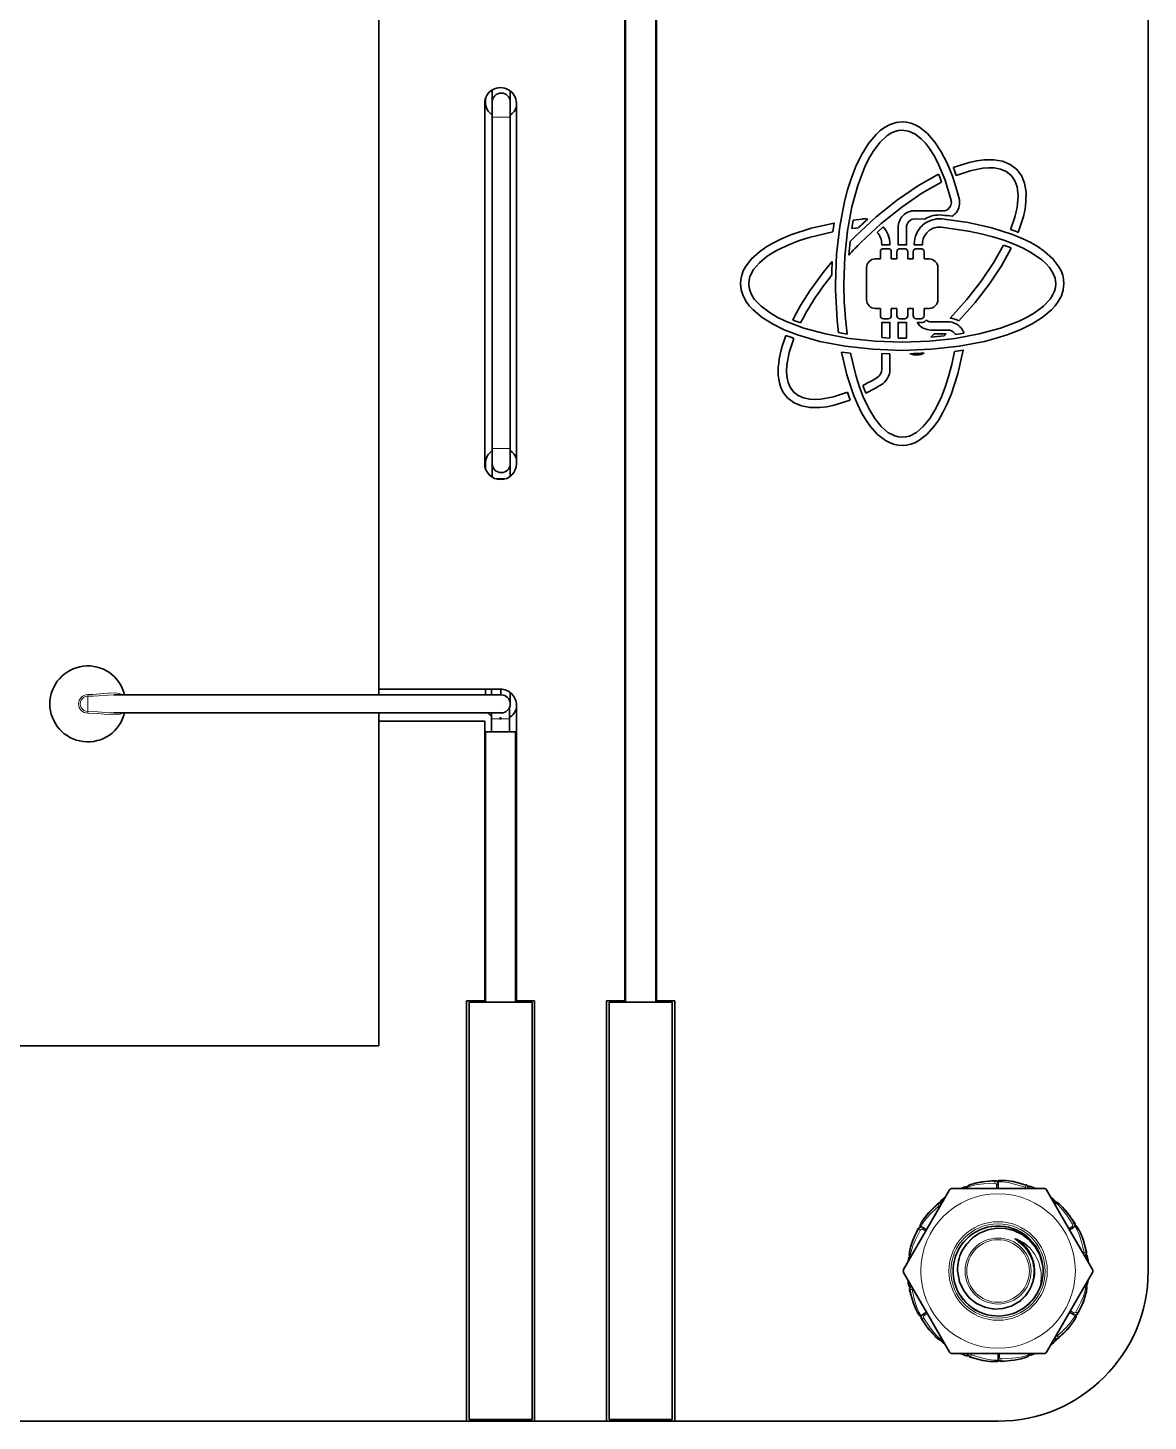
# Model space of a CAD drawing. Extents: x 291 to 834, y 188 to 661.
# Drawn here: x 545.34 to 582.67, y 289.08 to 335.48 of the extents above; entities that cross this region are included whole.
import ezdxf

# ---------------------------------------------------------------- set-up
doc = ezdxf.new("R2010")
doc.units = 0

msp = doc.modelspace()

# ---------------------------------------------------------------- linework, layer by layer
at = {"color": 7, "lineweight": 35}
for p, q in [((582.67, 359.839), (582.67, 294.079)), ((582.67, 359.839), (582.67, 294.079)), ((557.038, 313.451), (557.038, 352.342)), ((565.232, 303.08), (565.232, 344.964)), ((566.29, 344.964), (566.29, 303.08)), ((565.261, 303.03), (565.261, 344.03)), ((566.261, 303.03), (566.261, 344.03)), ((528.861, 301.577), (557.038, 301.577)), ((559.958, 289.079), (521.29, 289.079)), ((577.67, 289.079), (521.29, 289.079))]:
    msp.add_line(p, q, dxfattribs=at)
at = {"color": 7, "lineweight": 35, "ltscale": 0.010143}
msp.add_line((560.815, 333.413), (560.815, 333.007), dxfattribs=at)
at = {"color": 7, "lineweight": 35, "ltscale": 0.009332}
msp.add_line((561.415, 333.38), (561.415, 333.007), dxfattribs=at)
at = {"color": 7, "lineweight": 35, "ltscale": 0.299998}
for p, q in [((560.563, 320.962), (560.563, 332.962)), ((561.621, 332.962), (561.621, 320.962))]:
    msp.add_line(p, q, dxfattribs=at)
at = {"color": 7, "lineweight": 35, "ltscale": 0.002743}
msp.add_line((560.586, 333.007), (560.586, 333.117), dxfattribs=at)
at = {"color": 7, "lineweight": 35, "ltscale": 0.0125}
for p, q in [((560.815, 333.007), (560.815, 332.507)), ((561.415, 333.007), (561.415, 332.507)), ((560.815, 320.966), (560.815, 321.466)), ((561.415, 320.966), (561.415, 321.466)), ((560.615, 313.266), (561.115, 313.266)), ((560.615, 312.666), (561.115, 312.666))]:
    msp.add_line(p, q, dxfattribs=at)
at = {"color": 7, "lineweight": 35, "ltscale": 0.276017}
for p, q in [((560.815, 332.507), (560.815, 321.466)), ((561.415, 332.507), (561.415, 321.466))]:
    msp.add_line(p, q, dxfattribs=at)
at = {"color": 7, "lineweight": 13, "ltscale": 0.014999}
for p, q in [((561.415, 332.507), (560.815, 332.507)), ((561.415, 321.466), (560.815, 321.466))]:
    msp.add_line(p, q, dxfattribs=at)
at = {"color": 7, "lineweight": 35, "ltscale": 0.007195}
msp.add_line((572.846, 329.079), (572.799, 328.795), dxfattribs=at)
at = {"color": 7, "lineweight": 35, "ltscale": 0.007513}
msp.add_line((573.144, 329.113), (572.846, 329.079), dxfattribs=at)
at = {"color": 7, "lineweight": 35, "ltscale": 0.00815}
msp.add_line((574.898, 329.114), (575.224, 329.112), dxfattribs=at)
at = {"color": 7, "lineweight": 35, "ltscale": 0.023201}
msp.add_line((575.828, 329.383), (574.9, 329.389), dxfattribs=at)
at = {"color": 7, "lineweight": 35, "ltscale": 0.005917}
msp.add_line((572.906, 328.53), (572.74, 328.361), dxfattribs=at)
at = {"color": 7, "lineweight": 35, "ltscale": 0.005533}
msp.add_line((572.799, 328.795), (573.018, 328.821), dxfattribs=at)
at = {"color": 7, "lineweight": 35, "ltscale": 0.006875}
msp.add_line((573.843, 328.85), (573.637, 328.667), dxfattribs=at)
at = {"color": 7, "lineweight": 35, "ltscale": 0.014614}
for p, q in [((574.339, 328.832), (574.339, 328.247)), ((574.614, 328.247), (574.614, 328.832))]:
    msp.add_line(p, q, dxfattribs=at)
at = {"color": 7, "lineweight": 35, "ltscale": 0.000783539}
for p, q in [((573.793, 328.278), (573.793, 328.247)), ((574.068, 328.247), (574.068, 328.278))]:
    msp.add_line(p, q, dxfattribs=at)
at = {"color": 7, "lineweight": 35, "ltscale": 0.004092}
for p, q in [((573.849, 328.255), (574.013, 328.255)), ((574.395, 328.255), (574.558, 328.255)), ((574.94, 328.255), (575.104, 328.255)), ((574.013, 325.664), (573.849, 325.664)), ((574.558, 325.664), (574.395, 325.664))]:
    msp.add_line(p, q, dxfattribs=at)
at = {"color": 7, "lineweight": 35, "ltscale": 0.002046}
for p, q in [((573.931, 328.125), (573.849, 328.125)), ((574.013, 328.125), (573.931, 328.125)), ((573.849, 325.794), (573.931, 325.794)), ((573.931, 325.794), (574.013, 325.794))]:
    msp.add_line(p, q, dxfattribs=at)
at = {"color": 7, "lineweight": 35, "ltscale": 0.002045}
for p, q in [((574.476, 328.125), (574.395, 328.125)), ((575.104, 328.125), (575.022, 328.125)), ((574.395, 325.794), (574.476, 325.794)), ((575.022, 325.794), (575.104, 325.794))]:
    msp.add_line(p, q, dxfattribs=at)
at = {"color": 7, "lineweight": 35, "ltscale": 0.002048}
for p, q in [((574.558, 328.125), (574.476, 328.125)), ((575.022, 328.125), (574.94, 328.125)), ((574.476, 325.794), (574.558, 325.794)), ((574.94, 325.794), (575.022, 325.794))]:
    msp.add_line(p, q, dxfattribs=at)
at = {"color": 7, "lineweight": 35, "ltscale": 0.00087204}
msp.add_line((574.876, 328.279), (574.876, 328.244), dxfattribs=at)
at = {"color": 7, "lineweight": 35, "ltscale": 0.000740051}
msp.add_line((575.151, 328.25), (575.151, 328.279), dxfattribs=at)
at = {"color": 7, "lineweight": 35, "ltscale": 0.00425}
for p, q in [((573.749, 327.785), (573.579, 327.785)), ((573.579, 326.134), (573.749, 326.134))]:
    msp.add_line(p, q, dxfattribs=at)
at = {"color": 7, "lineweight": 35, "ltscale": 0.004038}
for p, q in [((573.749, 328.025), (573.749, 327.863)), ((574.113, 327.863), (574.113, 328.025)), ((574.294, 328.025), (574.294, 327.863)), ((574.658, 327.863), (574.658, 328.025)), ((574.84, 328.025), (574.84, 327.863)), ((575.204, 327.863), (575.204, 328.025))]:
    msp.add_line(p, q, dxfattribs=at)
at = {"color": 7, "lineweight": 35, "ltscale": 0.001953}
for p, q in [((573.749, 327.863), (573.749, 327.785)), ((574.113, 327.785), (574.113, 327.863)), ((574.294, 327.863), (574.294, 327.785)), ((574.658, 327.785), (574.658, 327.863)), ((574.84, 327.863), (574.84, 327.785)), ((575.204, 327.785), (575.204, 327.863))]:
    msp.add_line(p, q, dxfattribs=at)
at = {"color": 7, "lineweight": 35, "ltscale": 0.004546}
for p, q in [((574.294, 327.785), (574.113, 327.785)), ((574.84, 327.785), (574.658, 327.785)), ((574.113, 326.134), (574.294, 326.134)), ((574.658, 326.134), (574.84, 326.134))]:
    msp.add_line(p, q, dxfattribs=at)
at = {"color": 7, "lineweight": 35, "ltscale": 0.004248}
for p, q in [((575.374, 327.785), (575.204, 327.785)), ((575.204, 326.134), (575.374, 326.134))]:
    msp.add_line(p, q, dxfattribs=at)
at = {"color": 7, "lineweight": 35, "ltscale": 0.026812}
for p, q in [((573.29, 327.496), (573.29, 326.423)), ((575.663, 326.423), (575.663, 327.496))]:
    msp.add_line(p, q, dxfattribs=at)
at = {"color": 7, "lineweight": 35, "ltscale": 0.001955}
for p, q in [((573.749, 326.134), (573.749, 326.056)), ((574.113, 326.056), (574.113, 326.134)), ((574.294, 326.134), (574.294, 326.056)), ((574.658, 326.056), (574.658, 326.134)), ((574.84, 326.134), (574.84, 326.056)), ((575.204, 326.056), (575.204, 326.134))]:
    msp.add_line(p, q, dxfattribs=at)
at = {"color": 7, "lineweight": 35, "ltscale": 0.004041}
for p, q in [((573.749, 326.056), (573.749, 325.894)), ((574.113, 325.894), (574.113, 326.056)), ((574.294, 326.056), (574.294, 325.894)), ((574.658, 325.894), (574.658, 326.056)), ((574.84, 326.056), (574.84, 325.894)), ((575.204, 325.894), (575.204, 326.056))]:
    msp.add_line(p, q, dxfattribs=at)
at = {"color": 7, "lineweight": 35, "ltscale": 0.000388216}
msp.add_line((575.277, 325.744), (575.267, 325.732), dxfattribs=at)
at = {"color": 7, "lineweight": 35, "ltscale": 0.007278}
msp.add_line((572.357, 325.328), (572.644, 325.28), dxfattribs=at)
at = {"color": 7, "lineweight": 35, "ltscale": 0.012741}
msp.add_line((573.793, 325.672), (573.793, 325.162), dxfattribs=at)
at = {"color": 7, "lineweight": 35, "ltscale": 0.013043}
msp.add_line((574.068, 325.15), (574.068, 325.672), dxfattribs=at)
at = {"color": 7, "lineweight": 35, "ltscale": 0.01198}
msp.add_line((574.339, 325.672), (574.339, 325.193), dxfattribs=at)
at = {"color": 7, "lineweight": 35, "ltscale": 0.011983}
msp.add_line((574.614, 325.193), (574.614, 325.672), dxfattribs=at)
at = {"color": 7, "lineweight": 35, "ltscale": 0.003159}
msp.add_line((575.104, 325.664), (574.978, 325.664), dxfattribs=at)
at = {"color": 7, "lineweight": 35, "ltscale": 0.003895}
msp.add_line((575.543, 325.284), (575.429, 325.179), dxfattribs=at)
at = {"color": 7, "lineweight": 35, "ltscale": 0.014069}
for p, q in [((576.005, 325.689), (575.442, 325.689)), ((575.442, 325.414), (576.005, 325.414))]:
    msp.add_line(p, q, dxfattribs=at)
at = {"color": 7, "lineweight": 35, "ltscale": 0.009911}
msp.add_line((575.94, 325.284), (575.543, 325.284), dxfattribs=at)
at = {"color": 7, "lineweight": 35, "ltscale": 0.002306}
msp.add_line((575.873, 325.221), (575.94, 325.284), dxfattribs=at)
at = {"color": 7, "lineweight": 35, "ltscale": 0.007084}
msp.add_line((576.251, 325.269), (576.531, 325.314), dxfattribs=at)
at = {"color": 7, "lineweight": 35, "ltscale": 0.006881}
msp.add_line((573.793, 325.162), (574.068, 325.15), dxfattribs=at)
at = {"color": 7, "lineweight": 35, "ltscale": 0.001204}
msp.add_line((574.339, 325.193), (574.342, 325.145), dxfattribs=at)
at = {"color": 7, "lineweight": 35, "ltscale": 0.001201}
msp.add_line((574.617, 325.145), (574.614, 325.193), dxfattribs=at)
at = {"color": 7, "lineweight": 35, "ltscale": 0.007386}
msp.add_line((572.749, 324.646), (572.456, 324.684), dxfattribs=at)
at = {"color": 7, "lineweight": 35, "ltscale": 0.006877}
msp.add_line((574.068, 324.624), (573.793, 324.631), dxfattribs=at)
at = {"color": 7, "lineweight": 35, "ltscale": 0.012995}
msp.add_line((573.793, 324.631), (573.793, 324.112), dxfattribs=at)
at = {"color": 7, "lineweight": 35, "ltscale": 0.012811}
msp.add_line((574.068, 324.112), (574.068, 324.624), dxfattribs=at)
at = {"color": 7, "lineweight": 35, "ltscale": 0.000141736}
msp.add_line((576.506, 324.748), (576.507, 324.753), dxfattribs=at)
at = {"color": 7, "lineweight": 35, "ltscale": 0.000164321}
msp.add_line((576.507, 324.753), (576.506, 324.747), dxfattribs=at)
at = {"color": 7, "lineweight": 35, "ltscale": 0.003987}
msp.add_line((560.586, 320.807), (560.586, 320.966), dxfattribs=at)
at = {"color": 7, "lineweight": 35, "ltscale": 0.011383}
msp.add_line((560.815, 320.511), (560.815, 320.966), dxfattribs=at)
at = {"color": 7, "lineweight": 35, "ltscale": 0.010585}
msp.add_line((561.415, 320.543), (561.415, 320.966), dxfattribs=at)
at = {"color": 7, "lineweight": 13, "ltscale": 0.009319}
msp.add_line((561.279, 320.466), (560.906, 320.466), dxfattribs=at)
at = {"color": 7, "lineweight": 13, "ltscale": 0.001376}
for p, q in [((547.338, 313.273), (547.338, 313.218)), ((547.338, 312.659), (547.338, 312.714))]:
    msp.add_line(p, q, dxfattribs=at)
at = {"color": 7, "lineweight": 13, "ltscale": 0.006312}
msp.add_line((547.338, 313.218), (547.338, 312.966), dxfattribs=at)
at = {"color": 7, "lineweight": 35, "ltscale": 0.310155}
for p, q in [((560.615, 313.266), (548.209, 313.266)), ((560.615, 312.666), (548.209, 312.666))]:
    msp.add_line(p, q, dxfattribs=at)
at = {"color": 7, "lineweight": 35, "ltscale": 0.004631}
for p, q in [((557.034, 313.266), (557.034, 313.451)), ((560.791, 313.266), (560.791, 313.451))]:
    msp.add_line(p, q, dxfattribs=at)
at = {"color": 7, "lineweight": 35, "ltscale": 9.91821e-05}
msp.add_line((557.034, 313.451), (557.038, 313.451), dxfattribs=at)
at = {"color": 7, "lineweight": 35, "ltscale": 0.101006}
msp.add_line((557.038, 313.451), (561.078, 313.451), dxfattribs=at)
at = {"color": 7, "lineweight": 35, "ltscale": 0.004623}
msp.add_line((560.586, 313.266), (560.586, 313.451), dxfattribs=at)
at = {"color": 7, "lineweight": 35, "ltscale": 0.000325303}
msp.add_line((561.078, 313.451), (561.091, 313.452), dxfattribs=at)
at = {"color": 7, "lineweight": 35, "ltscale": 0.004659}
msp.add_line((561.103, 313.266), (561.103, 313.452), dxfattribs=at)
at = {"color": 7, "lineweight": 35, "ltscale": 0.009377}
msp.add_line((561.415, 312.966), (561.415, 313.341), dxfattribs=at)
at = {"color": 7, "lineweight": 13, "ltscale": 0.006311}
msp.add_line((547.338, 312.966), (547.338, 312.714), dxfattribs=at)
at = {"color": 7, "lineweight": 35, "ltscale": 0.009568}
msp.add_line((561.391, 312.466), (561.391, 312.849), dxfattribs=at)
at = {"color": 7, "lineweight": 35, "ltscale": 0.246049}
msp.add_line((561.621, 312.922), (561.621, 303.08), dxfattribs=at)
at = {"color": 7, "lineweight": 35, "ltscale": 0.006836}
msp.add_line((557.034, 312.393), (557.034, 312.666), dxfattribs=at)
at = {"color": 7, "lineweight": 35, "ltscale": 0.000102234}
msp.add_line((557.034, 312.393), (557.038, 312.393), dxfattribs=at)
at = {"color": 7, "lineweight": 35, "ltscale": 0.088135}
msp.add_line((560.563, 312.393), (557.038, 312.393), dxfattribs=at)
at = {"color": 7, "lineweight": 35, "ltscale": 0.270382}
msp.add_line((557.038, 301.577), (557.038, 312.393), dxfattribs=at)
at = {"color": 7, "lineweight": 35, "ltscale": 0.232819}
msp.add_line((560.563, 303.08), (560.563, 312.393), dxfattribs=at)
at = {"color": 7, "lineweight": 35, "ltscale": 0.00501}
msp.add_line((560.791, 312.466), (560.791, 312.666), dxfattribs=at)
at = {"color": 7, "lineweight": 13, "ltscale": 0.00692}
for p, q in [((560.791, 312.466), (561.068, 312.466)), ((561.115, 312.466), (561.391, 312.466))]:
    msp.add_line(p, q, dxfattribs=at)
at = {"color": 7, "lineweight": 35, "ltscale": 0.010909}
for p, q in [((560.791, 312.466), (560.791, 312.03)), ((561.391, 312.466), (561.391, 312.03))]:
    msp.add_line(p, q, dxfattribs=at)
at = {"color": 7, "lineweight": 35, "ltscale": 0.001161}
msp.add_line((561.068, 312.466), (561.115, 312.466), dxfattribs=at)
at = {"color": 7, "lineweight": 35, "ltscale": 0.025}
msp.add_line((561.592, 312.03), (560.592, 312.03), dxfattribs=at)
at = {"color": 7, "lineweight": 35, "ltscale": 0.225}
for p, q in [((560.592, 303.03), (560.592, 312.03)), ((561.592, 303.03), (561.592, 312.03))]:
    msp.add_line(p, q, dxfattribs=at)
at = {"color": 7, "lineweight": 35, "ltscale": 0.015125}
msp.add_line((559.958, 303.08), (560.563, 303.08), dxfattribs=at)
at = {"color": 7, "lineweight": 35, "ltscale": 0.350005}
for p, q in [((559.958, 289.08), (559.958, 303.08)), ((562.226, 303.08), (562.226, 289.08)), ((564.627, 289.08), (564.627, 303.08)), ((566.895, 303.08), (566.895, 289.08))]:
    msp.add_line(p, q, dxfattribs=at)
at = {"color": 7, "lineweight": 35, "ltscale": 0.052501}
for p, q in [((560.042, 303.03), (562.142, 303.03)), ((560.042, 289.134), (562.142, 289.134))]:
    msp.add_line(p, q, dxfattribs=at)
at = {"color": 7, "lineweight": 35, "ltscale": 0.347379}
for p, q in [((560.042, 289.134), (560.042, 303.03)), ((562.142, 289.134), (562.142, 303.03)), ((564.711, 289.134), (564.711, 303.03)), ((566.811, 289.134), (566.811, 303.03))]:
    msp.add_line(p, q, dxfattribs=at)
at = {"color": 7, "lineweight": 35, "ltscale": 0.015123}
msp.add_line((561.621, 303.08), (562.226, 303.08), dxfattribs=at)
at = {"color": 7, "lineweight": 35, "ltscale": 0.015117}
msp.add_line((564.627, 303.08), (565.232, 303.08), dxfattribs=at)
at = {"color": 7, "lineweight": 35, "ltscale": 0.052499}
for p, q in [((566.811, 303.03), (564.711, 303.03)), ((566.811, 289.134), (564.711, 289.134))]:
    msp.add_line(p, q, dxfattribs=at)
at = {"color": 7, "lineweight": 35, "ltscale": 0.015132}
msp.add_line((566.29, 303.08), (566.895, 303.08), dxfattribs=at)
at = {"color": 7, "lineweight": 35, "ltscale": 0.001178}
for p, q in [((576.896, 297), (576.851, 296.987)), ((577.942, 297.088), (577.895, 297.092)), ((579.812, 296.21), (579.779, 296.243)), ((575.2, 295.819), (575.174, 295.78)), ((580.587, 293.29), (580.598, 293.335)), ((577.399, 291.07), (577.446, 291.067))]:
    msp.add_line(p, q, dxfattribs=at)
at = {"color": 7, "lineweight": 13, "ltscale": 0.000101161}
msp.add_line((577.566, 297.089), (577.564, 297.086), dxfattribs=at)
at = {"color": 7, "lineweight": 13, "ltscale": 0.000367231}
msp.add_line((577.565, 297.071), (577.564, 297.086), dxfattribs=at)
at = {"color": 7, "lineweight": 13, "ltscale": 0.003214}
for p, q in [((577.618, 296.83), (577.618, 296.958)), ((580.078, 292.749), (580.19, 292.685)), ((577.722, 291.329), (577.722, 291.2))]:
    msp.add_line(p, q, dxfattribs=at)
at = {"color": 7, "lineweight": 35, "ltscale": 0.000365448}
msp.add_line((577.67, 296.977), (577.67, 296.991), dxfattribs=at)
at = {"color": 7, "lineweight": 35, "ltscale": 0.003677}
for p, q in [((577.67, 296.83), (577.67, 296.977)), ((575.288, 295.454), (575.161, 295.528)), ((580.052, 295.454), (580.18, 295.528)), ((575.288, 292.704), (575.161, 292.63)), ((580.052, 292.704), (580.18, 292.63)), ((577.67, 291.329), (577.67, 291.182))]:
    msp.add_line(p, q, dxfattribs=at)
at = {"color": 7, "lineweight": 35, "ltscale": 0.076499}
for p, q in [((576.054, 296.779), (574.524, 294.129)), ((579.287, 291.379), (580.817, 294.029))]:
    msp.add_line(p, q, dxfattribs=at)
at = {"color": 7, "lineweight": 35, "ltscale": 0.000305367}
for p, q in [((575.916, 296.538), (575.906, 296.531)), ((579.425, 291.62), (579.435, 291.627))]:
    msp.add_line(p, q, dxfattribs=at)
at = {"color": 7, "lineweight": 13, "ltscale": 0.000251525}
for p, q in [((575.906, 296.531), (575.914, 296.537)), ((579.435, 291.627), (579.427, 291.621))]:
    msp.add_line(p, q, dxfattribs=at)
at = {"color": 7, "lineweight": 35, "ltscale": 0.076498}
for p, q in [((579.2, 296.829), (576.14, 296.829)), ((576.14, 291.329), (579.2, 291.329))]:
    msp.add_line(p, q, dxfattribs=at)
at = {"color": 7, "lineweight": 35, "ltscale": 0.002872}
for p, q in [((576.543, 296.872), (576.437, 296.829)), ((579.525, 296.452), (579.435, 296.522)), ((578.798, 291.286), (578.904, 291.33))]:
    msp.add_line(p, q, dxfattribs=at)
at = {"color": 7, "lineweight": 13, "ltscale": 0.002597}
for p, q in [((576.543, 296.868), (576.446, 296.829)), ((574.691, 294.497), (574.677, 294.394)), ((580.649, 293.662), (580.664, 293.764)), ((578.798, 291.29), (578.895, 291.329))]:
    msp.add_line(p, q, dxfattribs=at)
at = {"color": 7, "lineweight": 13, "ltscale": 0.001722}
for p, q in [((576.484, 296.829), (576.548, 296.854)), ((579.459, 296.482), (579.513, 296.439)), ((574.696, 294.427), (574.706, 294.495)), ((580.645, 293.732), (580.635, 293.664)), ((575.882, 291.677), (575.828, 291.72))]:
    msp.add_line(p, q, dxfattribs=at)
at = {"color": 7, "lineweight": 13, "ltscale": 0.000101345}
msp.add_line((576.543, 296.872), (576.543, 296.868), dxfattribs=at)
at = {"color": 7, "lineweight": 13, "ltscale": 0.000366938}
for p, q in [((576.548, 296.854), (576.543, 296.868)), ((578.793, 291.304), (578.798, 291.29))]:
    msp.add_line(p, q, dxfattribs=at)
at = {"color": 7, "lineweight": 13, "ltscale": 0.000649946}
msp.add_line((576.548, 296.854), (576.555, 296.829), dxfattribs=at)
at = {"color": 7, "lineweight": 13, "ltscale": 0.000366964}
msp.add_line((578.594, 296.927), (578.599, 296.94), dxfattribs=at)
at = {"color": 7, "lineweight": 13, "ltscale": 0.000101126}
msp.add_line((578.602, 296.943), (578.599, 296.94), dxfattribs=at)
at = {"color": 7, "lineweight": 13, "ltscale": 0.000252693}
msp.add_line((578.911, 296.833), (578.921, 296.829), dxfattribs=at)
at = {"color": 7, "lineweight": 35, "ltscale": 0.000305987}
msp.add_line((578.923, 296.828), (578.911, 296.833), dxfattribs=at)
at = {"color": 7, "lineweight": 35, "ltscale": 0.036626}
msp.add_line((579.287, 296.779), (580.02, 295.51), dxfattribs=at)
at = {"color": 7, "lineweight": 13, "ltscale": 0.002598}
msp.add_line((579.522, 296.45), (579.44, 296.514), dxfattribs=at)
at = {"color": 7, "lineweight": 13, "ltscale": 0.000100858}
for p, q in [((575.656, 296.318), (575.657, 296.314)), ((579.685, 291.84), (579.684, 291.844))]:
    msp.add_line(p, q, dxfattribs=at)
at = {"color": 7, "lineweight": 13, "ltscale": 0.00036736}
msp.add_line((575.667, 296.303), (575.657, 296.314), dxfattribs=at)
at = {"color": 7, "lineweight": 13, "ltscale": 0.000650613}
msp.add_line((579.513, 296.439), (579.494, 296.42), dxfattribs=at)
at = {"color": 7, "lineweight": 13, "ltscale": 0.000366891}
for p, q in [((579.513, 296.439), (579.522, 296.45)), ((575.828, 291.72), (575.819, 291.708))]:
    msp.add_line(p, q, dxfattribs=at)
at = {"color": 7, "lineweight": 13, "ltscale": 0.000101172}
for p, q in [((579.525, 296.452), (579.522, 296.45)), ((575.815, 291.707), (575.819, 291.708))]:
    msp.add_line(p, q, dxfattribs=at)
at = {"color": 7, "lineweight": 13, "ltscale": 0.003215}
for p, q in [((580.026, 295.499), (580.138, 295.564)), ((575.262, 295.409), (575.151, 295.474)), ((575.314, 292.659), (575.203, 292.595))]:
    msp.add_line(p, q, dxfattribs=at)
at = {"color": 7, "lineweight": 13, "ltscale": 0.000367075}
msp.add_line((580.208, 295.666), (580.221, 295.674), dxfattribs=at)
at = {"color": 7, "lineweight": 13, "ltscale": 0.000100711}
for p, q in [((580.225, 295.674), (580.221, 295.674)), ((575.116, 292.484), (575.12, 292.484))]:
    msp.add_line(p, q, dxfattribs=at)
at = {"color": 7, "lineweight": 13, "ltscale": 0.0001005}
msp.add_line((575.012, 295.494), (575.014, 295.491), dxfattribs=at)
at = {"color": 7, "lineweight": 13, "ltscale": 0.000367917}
msp.add_line((575.027, 295.484), (575.014, 295.491), dxfattribs=at)
at = {"color": 7, "lineweight": 35, "ltscale": 0.000366414}
for p, q in [((575.161, 295.528), (575.148, 295.535)), ((575.161, 292.63), (575.148, 292.623))]:
    msp.add_line(p, q, dxfattribs=at)
at = {"color": 7, "lineweight": 35, "ltscale": 0.039872}
for p, q in [((580.817, 294.129), (580.02, 295.51)), ((574.524, 294.029), (575.321, 292.648))]:
    msp.add_line(p, q, dxfattribs=at)
at = {"color": 7, "lineweight": 35, "ltscale": 0.000365093}
for p, q in [((580.18, 295.528), (580.192, 295.535)), ((580.18, 292.63), (580.192, 292.623))]:
    msp.add_line(p, q, dxfattribs=at)
at = {"color": 7, "lineweight": 35, "ltscale": 0.001177}
for p, q in [((580.412, 295.349), (580.391, 295.391)), ((574.754, 294.869), (574.743, 294.823)), ((574.929, 292.809), (574.949, 292.767)), ((580.141, 292.34), (580.167, 292.379)), ((575.528, 291.948), (575.562, 291.916))]:
    msp.add_line(p, q, dxfattribs=at)
at = {"color": 7, "lineweight": 13, "ltscale": 0.000366608}
msp.add_line((580.598, 294.703), (580.613, 294.706), dxfattribs=at)
at = {"color": 7, "lineweight": 13, "ltscale": 0.000101823}
msp.add_line((580.616, 294.704), (580.613, 294.706), dxfattribs=at)
at = {"color": 7, "lineweight": 35, "ltscale": 0.002871}
for p, q in [((574.688, 294.499), (574.672, 294.386)), ((580.653, 293.659), (580.668, 293.773)), ((575.815, 291.707), (575.906, 291.636))]:
    msp.add_line(p, q, dxfattribs=at)
at = {"color": 7, "lineweight": 13, "ltscale": 9.7826e-05}
msp.add_line((574.688, 294.499), (574.691, 294.497), dxfattribs=at)
at = {"color": 7, "lineweight": 13, "ltscale": 0.000366739}
msp.add_line((574.706, 294.495), (574.691, 294.497), dxfattribs=at)
at = {"color": 7, "lineweight": 13, "ltscale": 0.00065088}
msp.add_line((574.706, 294.495), (574.731, 294.488), dxfattribs=at)
at = {"color": 7, "lineweight": 13, "ltscale": 0.000251432}
msp.add_line((580.676, 294.382), (580.677, 294.371), dxfattribs=at)
at = {"color": 7, "lineweight": 35, "ltscale": 0.000305336}
msp.add_line((580.677, 294.369), (580.676, 294.382), dxfattribs=at)
at = {"color": 7, "lineweight": 35, "ltscale": 0.000306095}
msp.add_line((574.663, 293.789), (574.665, 293.777), dxfattribs=at)
at = {"color": 7, "lineweight": 13, "ltscale": 0.000251585}
msp.add_line((574.665, 293.777), (574.664, 293.787), dxfattribs=at)
at = {"color": 7, "lineweight": 13, "ltscale": 0.000100384}
msp.add_line((574.724, 293.454), (574.728, 293.453), dxfattribs=at)
at = {"color": 7, "lineweight": 13, "ltscale": 0.000368101}
msp.add_line((574.743, 293.456), (574.728, 293.453), dxfattribs=at)
at = {"color": 7, "lineweight": 35, "ltscale": 0.000106421}
msp.add_line((579.069, 293.565), (579.073, 293.565), dxfattribs=at)
at = {"color": 7, "lineweight": 13, "ltscale": 0.000649605}
msp.add_line((580.635, 293.664), (580.61, 293.67), dxfattribs=at)
at = {"color": 7, "lineweight": 13, "ltscale": 0.000368145}
msp.add_line((580.635, 293.664), (580.649, 293.662), dxfattribs=at)
at = {"color": 7, "lineweight": 13, "ltscale": 9.70464e-05}
msp.add_line((580.653, 293.659), (580.649, 293.662), dxfattribs=at)
at = {"color": 7, "lineweight": 13, "ltscale": 0.000146423}
msp.add_line((578.367, 293.054), (578.363, 293.059), dxfattribs=at)
at = {"color": 7, "lineweight": 13, "ltscale": 0.00036748}
msp.add_line((575.132, 292.492), (575.12, 292.484), dxfattribs=at)
at = {"color": 7, "lineweight": 35, "ltscale": 0.036627}
msp.add_line((576.054, 291.379), (575.321, 292.648), dxfattribs=at)
at = {"color": 7, "lineweight": 13, "ltscale": 0.00036657}
msp.add_line((580.314, 292.675), (580.327, 292.668), dxfattribs=at)
at = {"color": 7, "lineweight": 13, "ltscale": 0.000101273}
msp.add_line((580.329, 292.664), (580.327, 292.668), dxfattribs=at)
at = {"color": 7, "lineweight": 13, "ltscale": 0.000366793}
msp.add_line((579.674, 291.855), (579.684, 291.844), dxfattribs=at)
at = {"color": 7, "lineweight": 13, "ltscale": 0.002596}
msp.add_line((575.819, 291.708), (575.901, 291.644), dxfattribs=at)
at = {"color": 7, "lineweight": 13, "ltscale": 0.000651152}
msp.add_line((575.828, 291.72), (575.847, 291.738), dxfattribs=at)
at = {"color": 7, "lineweight": 35, "ltscale": 0.000304283}
msp.add_line((576.418, 291.33), (576.429, 291.325), dxfattribs=at)
at = {"color": 7, "lineweight": 13, "ltscale": 0.000251303}
msp.add_line((576.429, 291.325), (576.42, 291.329), dxfattribs=at)
at = {"color": 7, "lineweight": 13, "ltscale": 0.000100627}
msp.add_line((576.739, 291.215), (576.742, 291.218), dxfattribs=at)
at = {"color": 7, "lineweight": 13, "ltscale": 0.000367217}
msp.add_line((576.746, 291.232), (576.742, 291.218), dxfattribs=at)
at = {"color": 7, "lineweight": 35, "ltscale": 0.000366211}
msp.add_line((577.67, 291.182), (577.67, 291.167), dxfattribs=at)
at = {"color": 7, "lineweight": 13, "ltscale": 0.00010041}
msp.add_line((577.774, 291.069), (577.776, 291.073), dxfattribs=at)
at = {"color": 7, "lineweight": 13, "ltscale": 0.000367939}
msp.add_line((577.776, 291.088), (577.776, 291.073), dxfattribs=at)
at = {"color": 7, "lineweight": 35, "ltscale": 0.001176}
msp.add_line((578.445, 291.159), (578.49, 291.172), dxfattribs=at)
at = {"color": 7, "lineweight": 13, "ltscale": 0.000650683}
msp.add_line((578.793, 291.304), (578.786, 291.329), dxfattribs=at)
at = {"color": 7, "lineweight": 13, "ltscale": 0.001723}
msp.add_line((578.857, 291.329), (578.793, 291.304), dxfattribs=at)
at = {"color": 7, "lineweight": 13, "ltscale": 0.000100592}
msp.add_line((578.798, 291.286), (578.798, 291.29), dxfattribs=at)
at = {"color": 7, "lineweight": 35, "ltscale": 0.060013}
msp.add_line((564.627, 289.079), (562.226, 289.079), dxfattribs=at)
at = {"color": 7, "lineweight": 35, "ltscale": 0.269382}
msp.add_line((577.67, 289.079), (566.895, 289.079), dxfattribs=at)
at = {"color": 7, "lineweight": 35}
for points in [[(574.476, 332.349), (574.271, 332.327), (574.072, 332.264), (573.88, 332.16), (573.74, 332.056), (573.604, 331.932), (573.347, 331.623), (573.136, 331.286), (572.944, 330.894), (572.772, 330.451), (572.657, 330.088), (572.555, 329.7), (572.392, 328.858), (572.291, 327.94), (572.256, 326.959)], [(576.371, 329.799), (576.265, 330.185), (576.146, 330.542), (575.971, 330.974), (575.777, 331.352), (575.568, 331.673), (575.315, 331.963), (575.047, 332.175), (574.905, 332.252), (574.76, 332.307), (574.619, 332.339), (574.476, 332.349)], [(572.531, 326.959), (572.563, 327.865), (572.655, 328.723), (572.801, 329.518), (572.995, 330.233), (573.231, 330.854), (573.363, 331.124), (573.503, 331.364), (573.727, 331.665), (573.966, 331.888), (574.094, 331.97), (574.225, 332.03), (574.35, 332.063), (574.476, 332.074)], [(574.476, 332.074), (574.689, 332.041), (574.899, 331.945), (575.103, 331.788), (575.247, 331.637), (575.387, 331.456), (575.529, 331.234), (575.664, 330.981), (575.903, 330.407), (576.105, 329.732)], [(578.287, 330.771), (578.074, 330.932), (577.818, 331.037), (577.524, 331.087), (577.195, 331.083), (576.958, 331.051), (576.708, 330.997), (576.176, 330.824)], [(575.687, 330.607), (575.014, 330.23), (574.317, 329.755), (573.61, 329.186), (572.906, 328.53)], [(576.276, 330.564), (576.743, 330.722), (577.167, 330.806), (577.36, 330.819), (577.539, 330.812), (577.754, 330.771), (577.939, 330.693), (578.093, 330.576)], [(578.344, 328.668), (578.516, 329.198), (578.569, 329.446), (578.6, 329.682), (578.603, 330.01), (578.554, 330.303), (578.449, 330.558), (578.287, 330.771)], [(573.1, 328.335), (573.775, 328.963), (574.458, 329.511), (575.134, 329.974), (575.786, 330.343)], [(572.209, 328.98), (571.438, 328.804), (570.759, 328.583), (570.448, 328.452), (570.165, 328.311), (569.928, 328.17), (569.717, 328.021), (569.447, 327.777), (569.25, 327.517), (569.179, 327.382), (569.128, 327.244), (569.097, 327.103), (569.087, 326.959)], [(579.866, 326.959), (579.855, 327.105), (579.824, 327.247), (579.771, 327.387), (579.699, 327.524), (579.497, 327.787), (579.221, 328.034), (579.003, 328.185), (578.757, 328.328), (578.47, 328.468), (578.155, 328.598), (577.461, 328.82), (576.672, 328.993), (575.799, 329.114)], [(569.362, 326.959), (569.372, 327.08), (569.403, 327.199), (569.523, 327.432), (569.716, 327.656), (569.979, 327.87), (570.306, 328.07), (570.693, 328.254), (571.018, 328.381), (571.373, 328.496), (572.159, 328.689)], [(575.772, 328.841), (576.68, 328.711), (577.101, 328.623), (577.497, 328.521), (577.865, 328.405), (578.204, 328.278), (578.511, 328.14), (578.785, 327.992), (579.126, 327.754), (579.265, 327.629), (579.38, 327.5), (579.496, 327.324), (579.567, 327.143), (579.591, 326.959)], [(577.849, 328.246), (577.516, 327.657), (577.106, 327.047), (576.625, 326.429), (576.078, 325.815)], [(576.364, 325.717), (576.907, 326.335), (577.382, 326.951), (577.784, 327.557), (578.111, 328.144)], [(569.087, 326.959), (569.108, 326.754), (569.172, 326.555), (569.276, 326.363), (569.38, 326.223), (569.504, 326.087), (569.812, 325.83), (570.15, 325.619), (570.542, 325.427), (570.985, 325.255), (571.348, 325.14), (571.736, 325.038), (572.577, 324.875), (573.496, 324.774), (574.476, 324.739)], [(574.476, 325.013), (573.571, 325.045), (572.713, 325.137), (571.918, 325.284), (571.203, 325.478), (570.582, 325.714), (570.312, 325.846), (570.072, 325.986), (569.771, 326.21), (569.548, 326.449), (569.465, 326.577), (569.406, 326.708), (569.373, 326.833), (569.362, 326.959)], [(574.476, 324.739), (575.457, 324.774), (576.375, 324.875), (577.217, 325.038), (577.605, 325.14), (577.968, 325.255), (578.411, 325.427), (578.803, 325.619), (579.14, 325.83), (579.449, 326.087), (579.573, 326.223), (579.677, 326.363), (579.781, 326.555), (579.844, 326.754), (579.866, 326.959)], [(579.591, 326.959), (579.58, 326.833), (579.547, 326.708), (579.487, 326.577), (579.405, 326.449), (579.182, 326.21), (578.881, 325.986), (578.641, 325.846), (578.371, 325.714), (577.75, 325.478), (577.035, 325.284), (576.24, 325.137), (575.382, 325.045), (574.476, 325.013)], [(572.648, 323.342), (572.181, 323.19), (571.761, 323.113), (571.571, 323.103), (571.395, 323.112), (571.186, 323.154), (571.007, 323.231), (570.86, 323.342), (570.748, 323.488), (570.671, 323.667), (570.628, 323.877), (570.619, 324.052), (570.629, 324.243), (570.706, 324.667), (570.861, 325.139)], [(572.456, 324.684), (572.63, 323.928), (572.85, 323.256), (572.982, 322.942), (573.124, 322.657), (573.263, 322.421), (573.41, 322.212), (573.654, 321.938), (573.915, 321.737), (574.051, 321.665), (574.19, 321.612), (574.332, 321.581), (574.476, 321.57)], [(574.476, 321.845), (574.354, 321.855), (574.233, 321.887), (573.998, 322.008), (573.772, 322.205), (573.559, 322.471), (573.361, 322.8), (573.178, 323.188), (573.053, 323.513), (572.94, 323.866), (572.749, 324.646)], [(574.476, 321.57), (574.619, 321.58), (574.76, 321.612), (574.898, 321.663), (575.033, 321.735), (575.294, 321.936), (575.54, 322.209), (575.691, 322.425), (575.834, 322.669), (575.975, 322.955), (576.106, 323.269), (576.329, 323.96), (576.506, 324.747)], [(576.218, 324.699), (576.125, 324.271), (576.019, 323.87), (575.906, 323.517), (575.782, 323.193), (575.596, 322.8), (575.395, 322.468), (575.179, 322.202), (574.953, 322.006), (574.718, 321.886), (574.598, 321.855), (574.476, 321.845)], [(570.665, 323.148), (570.871, 322.992), (571.119, 322.887), (571.406, 322.835), (571.729, 322.835), (571.963, 322.863), (572.21, 322.914), (572.743, 323.083)], [(561.068, 312.466), (561.083, 312.501), (561.105, 312.497), (561.115, 312.466)], [(577.566, 297.089), (577.134, 297.052), (576.896, 297)], [(578.602, 296.943), (578.184, 297.056), (577.942, 297.088)], [(575.656, 296.318), (575.349, 296.012), (575.2, 295.819)], [(580.225, 295.674), (579.977, 296.03), (579.812, 296.21)], [(575.012, 295.494), (574.828, 295.102), (574.754, 294.869)], [(576.464, 294.737), (576.617, 294.977), (576.817, 295.182), (577.056, 295.343), (577.326, 295.452), (577.614, 295.504), (577.909, 295.496), (578.199, 295.426), (578.469, 295.298), (578.709, 295.116), (578.908, 294.887), (579.057, 294.62), (579.155, 294.294)], [(580.616, 294.704), (580.505, 295.123), (580.412, 295.349)], [(578.367, 293.054), (578.111, 292.908), (577.825, 292.825), (577.525, 292.812), (577.227, 292.871), (576.949, 292.999), (576.707, 293.19), (576.514, 293.436), (576.384, 293.722), (576.324, 294.034), (576.322, 294.079)], [(574.724, 293.454), (574.836, 293.035), (574.929, 292.809)], [(580.329, 292.664), (580.513, 293.057), (580.587, 293.29)], [(575.116, 292.484), (575.364, 292.129), (575.528, 291.948)], [(579.685, 291.84), (579.992, 292.146), (580.141, 292.34)], [(576.739, 291.215), (577.157, 291.102), (577.399, 291.07)], [(577.774, 291.069), (578.206, 291.106), (578.445, 291.159)]]:
    msp.add_lwpolyline(points, dxfattribs=at)
at = {"color": 7, "lineweight": 13}
for points in [[(548.539, 313.266), (548.373, 313.316), (548.256, 313.329), (548.021, 313.325), (547.86, 313.311), (547.508, 313.279)], [(548.209, 313.266), (548.018, 313.259), (547.695, 313.234), (547.515, 313.223)], [(547.338, 312.714), (547.672, 312.7), (548.042, 312.671), (548.209, 312.666)], [(547.338, 312.659), (547.679, 312.64), (547.979, 312.61), (548.16, 312.601), (548.333, 312.61), (548.418, 312.625), (548.539, 312.666)], [(576.639, 296.861), (576.778, 296.914), (576.976, 296.96), (577.193, 296.987), (577.563, 297.006)], [(576.851, 296.987), (577.241, 297.054), (577.565, 297.071)], [(577.564, 297.086), (577.267, 297.068), (576.896, 297)], [(577.652, 297.046), (577.802, 297.048), (578.003, 297.023), (578.216, 296.975), (578.571, 296.866)], [(577.895, 297.092), (578.285, 297.021), (578.594, 296.927)], [(578.599, 296.94), (578.313, 297.026), (577.942, 297.088)], [(575.092, 295.547), (575.165, 295.677), (575.287, 295.84), (575.435, 296), (575.707, 296.252)], [(575.174, 295.78), (575.43, 296.082), (575.667, 296.303)], [(575.657, 296.314), (575.44, 296.109), (575.2, 295.819)], [(579.563, 296.364), (579.679, 296.269), (579.818, 296.12), (579.95, 295.947), (580.151, 295.635)], [(579.779, 296.243), (580.032, 295.938), (580.208, 295.666)], [(580.221, 295.674), (580.057, 295.923), (579.812, 296.21)], [(580.231, 295.578), (580.307, 295.45), (580.386, 295.263), (580.451, 295.055), (580.534, 294.693)], [(574.743, 294.823), (574.88, 295.195), (575.027, 295.484)], [(574.745, 294.576), (574.769, 294.724), (574.829, 294.918), (574.913, 295.119), (575.082, 295.45)], [(575.014, 295.491), (574.88, 295.224), (574.754, 294.869)], [(576.47, 294.735), (576.615, 294.965), (576.803, 295.163), (577.027, 295.32), (577.279, 295.432), (577.522, 295.488), (577.771, 295.501), (578.02, 295.47), (578.262, 295.396), (578.489, 295.279), (578.692, 295.124), (578.866, 294.934), (579.005, 294.715), (579.105, 294.475), (579.148, 294.3), (579.17, 294.12)], [(578.645, 294.758), (578.5, 294.931), (578.275, 295.117), (578.233, 295.154), (578.235, 295.157), (578.302, 295.139)], [(578.649, 294.761), (578.504, 294.935), (578.277, 295.119), (578.234, 295.154), (578.234, 295.155), (578.236, 295.156), (578.301, 295.134)], [(578.301, 295.134), (578.532, 295.01), (578.736, 294.837), (578.903, 294.62), (579.026, 294.362), (579.094, 294.079)], [(578.302, 295.139), (578.534, 295.014), (578.739, 294.84), (578.906, 294.623), (579.03, 294.364), (579.098, 294.08)], [(580.391, 295.391), (580.526, 295.018), (580.598, 294.703)], [(580.613, 294.706), (580.544, 294.996), (580.412, 295.349)], [(578.363, 293.059), (578.13, 292.923), (577.871, 292.84), (577.599, 292.815), (577.324, 292.85), (577.061, 292.944), (576.823, 293.094), (576.621, 293.294), (576.466, 293.535), (576.367, 293.805), (576.328, 294.08)], [(574.728, 293.453), (574.797, 293.163), (574.929, 292.809)], [(574.949, 292.767), (574.815, 293.14), (574.743, 293.456)], [(575.11, 292.58), (575.033, 292.708), (574.954, 292.896), (574.89, 293.104), (574.807, 293.465)], [(580.595, 293.582), (580.572, 293.434), (580.512, 293.24), (580.428, 293.039), (580.259, 292.709)], [(580.598, 293.335), (580.461, 292.963), (580.314, 292.675)], [(580.327, 292.668), (580.461, 292.934), (580.587, 293.29)], [(575.12, 292.484), (575.284, 292.235), (575.528, 291.948)], [(575.562, 291.916), (575.309, 292.22), (575.132, 292.492)], [(575.777, 291.795), (575.661, 291.889), (575.523, 292.038), (575.391, 292.212), (575.189, 292.523)], [(580.249, 292.612), (580.176, 292.481), (580.053, 292.319), (579.906, 292.159), (579.634, 291.906)], [(580.167, 292.379), (579.911, 292.076), (579.674, 291.855)], [(579.684, 291.844), (579.901, 292.049), (580.141, 292.34)], [(576.742, 291.218), (577.027, 291.133), (577.399, 291.07)], [(577.446, 291.067), (577.056, 291.137), (576.746, 291.232)], [(577.689, 291.112), (577.539, 291.11), (577.337, 291.135), (577.125, 291.183), (576.77, 291.292)], [(578.49, 291.172), (578.099, 291.104), (577.776, 291.088)], [(577.776, 291.073), (578.074, 291.09), (578.445, 291.159)], [(578.702, 291.298), (578.563, 291.244), (578.364, 291.199), (578.148, 291.171), (577.778, 291.152)]]:
    msp.add_lwpolyline(points, dxfattribs=at)
for radius in [2.575, 1.641, 1.571, 1.099, 1.043]:
    msp.add_circle((577.67, 294.079), radius, dxfattribs=at)
at = {"color": 7, "lineweight": 35}
for centre, radius, start, end in [((561.092, 332.962), 0.529, 0.0068, 180.0154), ((561.115, 333.007), 0.3, 0, 180), ((561.115, 333.007), 0.529, 180.0166, 235.4836), ((561.116, 333.007), 0.528, 304.4851, 343.0231), ((570.155, 328.384), 5.962, 19.1797, 21.8949), ((570.442, 328.473), 6.197, 19.72, 22.2913), ((575.83, 329.665), 0.282, 269.4904, 322.1409), ((575.836, 329.665), 0.277, 321.58, 359.8765), ((575.837, 329.664), 0.276, 359.9265, 14.1945), ((575.838, 329.664), 0.55, 321.6481, 14.176), ((582.512, 327.063), 10.48, 169.4578, 171.0723), ((582.591, 318.872), 13.807, 132.1286, 133.8928), ((573.227, 328.286), 0.832, 82.9342, 95.6988), ((574.893, 328.833), 0.554, 134.6553, 180.1657), ((574.895, 328.836), 0.554, 89.4916, 134.9891), ((574.897, 328.831), 0.283, 89.7385, 179.9031), ((575.715, 328.28), 0.839, 84.2413, 132.0896), ((575.719, 328.284), 0.964, 84.414, 120.8285), ((574.576, 317.55), 11.759, 82.3484, 83.9634), ((575.83, 329.669), 0.56, 303.831, 321.7429), ((573.228, 328.277), 0.565, 0.1509, 43.631), ((573.227, 328.276), 0.841, 0.1348, 42.9506), ((575.717, 328.278), 0.841, 132.1414, 179.9392), ((575.716, 328.279), 0.565, 132.0682, 179.9704), ((575.713, 328.288), 0.556, 83.9219, 132.3935), ((576.048, 323.036), 6.082, 67.8176, 70.44), ((584.761, 326.975), 12.1, 173.4248, 175.5533), ((582.535, 318.918), 13.33, 135.0522, 137.5612), ((573.849, 328.025), 0.1, 89.939, 180.0468), ((573.852, 328.026), 0.229, 90.8276, 104.9032), ((574.009, 328.027), 0.228, 75.0489, 89.1984), ((574.012, 328.025), 0.1, 0.036, 89.9562), ((574.395, 328.025), 0.1, 90.008, 179.9962), ((574.398, 328.026), 0.229, 90.8118, 104.8904), ((574.555, 328.026), 0.229, 75.098, 89.1749), ((574.558, 328.025), 0.1, 0.0068, 89.9919), ((574.94, 328.025), 0.1, 90.014, 179.9847), ((574.944, 328.026), 0.228, 90.9211, 107.3268), ((575.103, 328.023), 0.232, 78.1298, 89.809), ((575.104, 328.025), 0.1, 359.9513, 90.0643), ((575.735, 322.417), 6.201, 67.4704, 70.0735), ((586.263, 326.944), 14.138, 176.9278, 178.7693), ((573.579, 327.496), 0.289, 90.0133, 180.0088), ((575.374, 327.496), 0.289, 359.9947, 90.0038), ((585.231, 326.941), 12.975, 179.9198, 187.1423), ((584.916, 326.949), 12.385, 179.9535, 187.7457), ((573.579, 326.423), 0.289, 179.9782, 269.9963), ((575.374, 326.423), 0.289, 269.9866, 0.0183), ((573.058, 331.352), 6.03, 248.3321, 250.9647), ((573.849, 325.894), 0.1, 180.018, 270.0494), ((574.012, 325.894), 0.1, 270.0554, 359.8992), ((574.395, 325.894), 0.1, 180.0686, 269.9805), ((574.558, 325.894), 0.1, 270.0197, 359.9284), ((574.94, 325.894), 0.1, 180.0801, 269.9745), ((575.104, 325.894), 0.1, 270.0017, 0.1383), ((575.104, 325.894), 0.229, 269.9264, 315.1316), ((575.443, 325.97), 0.28, 233.5998, 269.8087), ((576.004, 325.132), 0.687, 58.391, 83.8489), ((573.852, 325.893), 0.229, 255.0864, 269.1493), ((574.009, 325.894), 0.23, 270.8683, 284.8808), ((574.398, 325.892), 0.228, 255.1454, 269.256), ((574.555, 325.895), 0.231, 270.8509, 284.8682), ((575.443, 325.971), 0.557, 213.444, 269.9552), ((576.005, 325.132), 0.557, 40.6172, 90.0113), ((576.005, 325.132), 0.282, 40.5887, 89.9674), ((576.006, 325.135), 0.28, 28.5784, 40.2271), ((576.003, 325.133), 0.559, 18.9041, 40.4082), ((573.037, 331.414), 6.642, 248.4988, 250.8732), ((574.477, 333.004), 7.861, 269.0201, 271.0244), ((574.532, 337.17), 12.025, 274.2745, 276.4022), ((574.359, 338.11), 13.49, 271.5881, 273.6284), ((574.948, 325.18), 0.594, 248.735, 296.4196), ((574.701, 334.731), 10.146, 278.5948, 280.2455), ((573.46, 324.112), 0.333, 300.8221, 359.9562), ((573.459, 324.112), 0.609, 300.7875, 359.9127), ((569.861, 330.195), 7.401, 296.5306, 300.6213), ((578.763, 325.521), 5.926, 199.1884, 201.8623), ((569.832, 330.243), 7.732, 296.3501, 300.6247), ((578.934, 325.499), 6.646, 198.9441, 201.3159), ((561.115, 320.967), 0.528, 124.4903, 180.0407), ((561.113, 320.964), 0.532, 17.1825, 55.3865), ((561.092, 320.962), 0.529, 179.9911, 359.9891), ((561.115, 320.966), 0.3, 180, 360), ((547.338, 312.966), 1.264, 13.7306, 346.2694), ((561.091, 312.922), 0.531, 359.9986, 90.0025), ((561.115, 312.966), 0.3, 270, 90), ((561.116, 312.966), 0.528, 301.3999, 343.0158), ((561.118, 312.968), 0.532, 214.6195, 232.1817), ((577.141, 295.927), 1.099, 105.2934, 116.0619), ((577.571, 296.989), 0.1, 1.5039, 92.4746), ((577.698, 297.025), 0.0643, 96.6918, 148.9251), ((577.805, 295.997), 1.099, 85.2934, 96.0619), ((576.541, 295.634), 1.099, 125.2934, 136.0619), ((576.14, 296.729), 0.1, 90, 150), ((576.581, 296.778), 0.101, 30.3348, 112.1885), ((576.688, 296.857), 0.0643, 116.6918, 168.9252), ((578.571, 296.847), 0.101, 349.8513, 72.2033), ((578.704, 296.838), 0.0643, 76.6918, 128.9252), ((578.452, 295.835), 1.099, 65.2934, 76.0619), ((579.2, 296.729), 0.1, 30, 90), ((575.724, 296.243), 0.101, 49.8513, 132.2033), ((575.797, 296.354), 0.0643, 136.6918, 188.9253), ((579.463, 296.372), 0.101, 330.3348, 52.1885), ((579.585, 296.319), 0.0643, 56.6918, 108.9253), ((579.006, 295.462), 1.099, 45.2934, 56.0619), ((575.133, 295.576), 0.0643, 156.6918, 208.9255), ((576.077, 295.154), 1.099, 145.2934, 156.0619), ((577.67, 294.079), 1.5, 8.2165, 345.8313), ((580.14, 295.62), 0.1, 301.5039, 32.4746), ((580.235, 295.529), 0.0643, 36.6918, 88.9255), ((579.398, 294.922), 1.099, 25.2934, 36.0619), ((575.101, 295.448), 0.1, 61.5039, 152.4746), ((575.805, 294.544), 1.099, 165.2934, 176.0619), ((577.681, 294.129), 1.36, 153.4353, 182.0792), ((577.635, 294.052), 1.238, 1.2623, 34.9807), ((580.518, 294.683), 0.101, 289.8513, 12.2033), ((574.788, 294.486), 0.101, 90.3348, 172.1885), ((574.774, 294.618), 0.0643, 176.6918, 228.9257), ((577.67, 294.079), 1.5, 345.8313, 8.2153), ((580.577, 294.564), 0.0643, 16.6918, 68.9257), ((579.582, 294.28), 1.099, 5.2934, 16.0619), ((574.61, 294.079), 0.1, 150, 210), ((575.759, 293.878), 1.099, 185.2934, 196.0619), ((577.67, 294.079), 5, 270, 360), ((577.67, 294.079), 5, 270, 360), ((577.638, 294.053), 1.235, 333.1668, 1.1945), ((578.501, 293.843), 0.637, 334.0224, 348.1089), ((580.73, 294.079), 0.1, 330, 30), ((574.764, 293.594), 0.0643, 196.6919, 248.926), ((574.823, 293.475), 0.101, 109.8513, 192.2033), ((577.622, 294.062), 1.253, 306.4978, 333.1497), ((580.552, 293.673), 0.101, 270.3348, 352.1885), ((579.536, 293.614), 1.099, 345.2934, 356.0619), ((580.567, 293.541), 0.0643, 356.6919, 48.9259), ((575.943, 293.237), 1.099, 205.2934, 216.0619), ((575.105, 292.63), 0.0643, 216.6919, 268.9262), ((575.201, 292.538), 0.1, 121.5039, 212.4746), ((579.264, 293.004), 1.099, 325.2934, 336.0619), ((580.24, 292.711), 0.1, 241.5039, 332.4746), ((580.208, 292.583), 0.0643, 336.6919, 28.9262), ((576.335, 292.696), 1.099, 225.2934, 236.0619), ((575.756, 291.84), 0.0643, 236.6919, 288.9264), ((575.877, 291.786), 0.101, 150.3348, 232.1885), ((578.8, 292.524), 1.099, 305.2934, 316.0619), ((579.617, 291.915), 0.101, 229.8513, 312.2033), ((579.543, 291.805), 0.0643, 316.6919, 8.9263), ((576.14, 291.429), 0.1, 210, 270), ((576.889, 292.323), 1.099, 245.2934, 256.0619), ((576.637, 291.32), 0.0643, 256.6919, 308.9265), ((576.77, 291.311), 0.101, 169.8513, 252.2033), ((577.536, 292.162), 1.099, 265.2934, 276.0619), ((577.643, 291.133), 0.0643, 276.6919, 328.9265), ((577.77, 291.17), 0.1, 181.5039, 272.4746), ((578.2, 292.231), 1.099, 285.2934, 296.0619), ((578.759, 291.38), 0.101, 210.3348, 292.1885), ((578.653, 291.301), 0.0643, 296.6919, 348.9265), ((579.2, 291.429), 0.1, 270, 330)]:
    msp.add_arc(centre, radius, start, end, dxfattribs=at)
at = {"color": 7, "lineweight": 13}
for centre, radius, start, end in [((547.338, 312.966), 0.307, 90, 180), ((547.338, 312.966), 0.252, 90, 270.0001), ((547.335, 316.196), 2.923, 270.0453, 273.3951), ((547.335, 317.067), 3.849, 270.0352, 272.6802), ((547.338, 312.966), 0.307, 180, 270), ((577.888, 297.032), 0.326, 173.2268, 184.6551), ((577.567, 296.954), 0.0517, 4.8423, 94.5947), ((577.572, 296.986), 0.0988, 2.9456, 94.6214), ((577.572, 296.972), 0.0987, 2.9221, 94.3881), ((577.695, 297.043), 0.0463, 84.4509, 176.9271), ((576.584, 296.776), 0.1, 32.2745, 114.0547), ((576.589, 296.76), 0.102, 42.6275, 113.2559), ((576.68, 296.873), 0.0463, 104.4509, 196.9271), ((578.885, 296.78), 0.326, 153.2268, 164.6551), ((578.553, 296.812), 0.0566, 17.5453, 71.8936), ((578.565, 296.829), 0.102, 0.2607, 73.3775), ((578.571, 296.844), 0.1, 351.7282, 74.0866), ((578.707, 296.856), 0.0463, 64.4509, 156.9271), ((578.431, 295.961), 0.943, 67.0615, 75.4163), ((575.727, 296.242), 0.1, 51.7282, 134.0866), ((575.939, 296.482), 0.326, 213.2268, 224.6551), ((575.737, 296.229), 0.102, 60.2607, 133.3775), ((575.745, 296.21), 0.0566, 77.5453, 131.8936), ((575.784, 296.365), 0.0463, 124.4509, 216.9271), ((576.421, 295.678), 0.943, 127.0615, 135.4163), ((579.451, 296.357), 0.102, 342.6275, 53.2559), ((579.462, 296.369), 0.1, 332.2745, 54.0547), ((579.594, 296.334), 0.0463, 44.4509, 136.9271), ((575.116, 295.582), 0.0463, 144.4509, 236.9271), ((577.67, 294.079), 1.49, 19.6026, 339.8306), ((580.109, 295.606), 0.0517, 304.8423, 34.5947), ((580.337, 295.367), 0.326, 113.2268, 124.6551), ((580.126, 295.61), 0.0987, 302.9221, 34.3881), ((580.139, 295.618), 0.0988, 302.9456, 34.6214), ((580.249, 295.54), 0.0463, 24.4509, 116.9271), ((575.104, 295.448), 0.0988, 62.9457, 154.6214), ((575.116, 295.441), 0.0987, 62.9221, 154.3881), ((575.222, 295.745), 0.326, 233.2268, 244.6551), ((575.129, 295.427), 0.0517, 64.8423, 154.5947), ((577.67, 294.079), 1.229, 316.2212, 59.1341), ((577.681, 294.129), 1.355, 153.4133, 182.0563), ((577.635, 294.052), 1.232, 1.2478, 34.9792), ((580.479, 294.681), 0.0566, 317.5453, 11.8936), ((580.617, 294.377), 0.326, 93.2268, 104.6551), ((580.499, 294.679), 0.102, 300.2607, 13.3775), ((580.515, 294.681), 0.1, 291.7282, 14.0866), ((574.792, 294.486), 0.1, 92.2745, 174.0547), ((574.808, 294.483), 0.102, 102.6275, 173.2559), ((574.756, 294.618), 0.0463, 164.4509, 256.9271), ((580.594, 294.57), 0.0463, 4.4509, 96.9271), ((579.68, 294.362), 0.943, 7.0614, 15.4163), ((577.638, 294.053), 1.23, 333.1463, 1.1795), ((577.661, 293.892), 1.445, 346.946, 7.4449), ((577.661, 293.892), 1.45, 346.9462, 7.4611), ((574.747, 293.588), 0.0463, 184.4509, 276.9271), ((575.661, 293.797), 0.943, 187.0614, 195.4163), ((574.826, 293.477), 0.1, 111.7282, 194.0866), ((574.842, 293.479), 0.102, 120.2607, 193.3775), ((574.724, 293.781), 0.326, 273.2268, 284.6551), ((574.862, 293.477), 0.0566, 137.5453, 191.8936), ((577.622, 294.062), 1.247, 306.4709, 333.1281), ((580.549, 293.672), 0.1, 272.2745, 354.0547), ((580.533, 293.676), 0.102, 282.6275, 353.2559), ((580.585, 293.541), 0.0463, 344.4509, 76.9271), ((575.091, 292.618), 0.0463, 204.4509, 296.9271), ((575.202, 292.541), 0.0988, 122.9456, 214.6214), ((575.214, 292.548), 0.0987, 122.9221, 214.3881), ((575.004, 292.791), 0.326, 293.2268, 304.6551), ((575.232, 292.553), 0.0517, 124.8423, 214.5947), ((580.224, 292.718), 0.0987, 242.9221, 334.3881), ((580.211, 292.731), 0.0517, 244.8423, 334.5947), ((580.237, 292.711), 0.0988, 242.9457, 334.6214), ((580.225, 292.576), 0.0463, 324.4509, 56.9271), ((580.119, 292.414), 0.326, 53.2268, 64.6551), ((579.604, 291.93), 0.102, 240.2607, 313.3775), ((579.596, 291.948), 0.0566, 257.5453, 311.8936), ((579.402, 291.677), 0.326, 33.2268, 44.6551), ((575.747, 291.824), 0.0463, 224.4509, 316.9271), ((575.878, 291.79), 0.1, 152.2746, 234.0547), ((575.89, 291.802), 0.102, 162.6275, 233.2559), ((578.92, 292.48), 0.943, 307.0615, 315.4164), ((579.614, 291.917), 0.1, 231.7282, 314.0866), ((579.557, 291.793), 0.0463, 304.4509, 36.9271), ((576.91, 292.198), 0.943, 247.0615, 255.4164), ((576.634, 291.302), 0.0463, 244.4509, 336.9271), ((576.769, 291.315), 0.1, 171.7282, 254.0866), ((576.776, 291.33), 0.102, 180.2607, 253.3775), ((576.788, 291.346), 0.0566, 197.5453, 251.8936), ((576.455, 291.379), 0.326, 333.2268, 344.6551), ((577.646, 291.115), 0.0463, 264.4509, 356.9271), ((577.768, 291.187), 0.0987, 182.9221, 274.3881), ((577.768, 291.172), 0.0988, 182.9457, 274.6214), ((577.773, 291.204), 0.0517, 184.8423, 274.5947), ((577.452, 291.126), 0.326, 353.2268, 4.6551), ((578.757, 291.383), 0.1, 212.2745, 294.0547), ((578.661, 291.286), 0.0463, 284.4509, 16.9271), ((578.752, 291.398), 0.102, 222.6275, 293.2559)]:
    msp.add_arc(centre, radius, start, end, dxfattribs=at)
at = {"color": 7, "lineweight": 35}
for centre, major_axis, ratio, start_param, end_param in [((573.318, 325.865), (4.779, 4.707), 0.325771, 5.97273, 6.285712), ((574.627, 326.875), (-3.465, -3.685), 0.359858, 2.404894, 2.776141), ((574.978, 327.037), (4.323, 4.027), 0.425475, 1.848427, 2.294624), ((575.128, 326.87), (4.218, 3.914), 0.427853, 1.914839, 2.289135), ((575.663, 327.655), (5.036, 4.467), 0.383905, 2.499578, 2.813406), ((575.487, 327.546), (4.859, 4.358), 0.388046, 2.806631, 3.162682)]:
    msp.add_ellipse(centre, major_axis=major_axis, ratio=ratio, start_param=start_param, end_param=end_param, dxfattribs=at)
at = {"color": 7, "lineweight": 13}
for centre, major_axis, start_param, end_param in [((577.62, 296.977), (0.05, 0), 4.671362, 6.283192), ((580.155, 295.571), (0.025, -0.0433), 4.671362, 6.283192), ((575.136, 295.485), (-0.025, -0.0433), 1.529769, 3.141599), ((575.186, 292.587), (0.025, -0.0433), 1.529769, 3.141599), ((580.205, 292.674), (-0.025, -0.0433), 4.671362, 6.283192), ((577.72, 291.182), (0.05, 0), 1.529769, 3.141599)]:
    msp.add_ellipse(centre, major_axis=major_axis, ratio=0.371175, start_param=start_param, end_param=end_param, dxfattribs=at)

doc.saveas('drawing.dxf')
